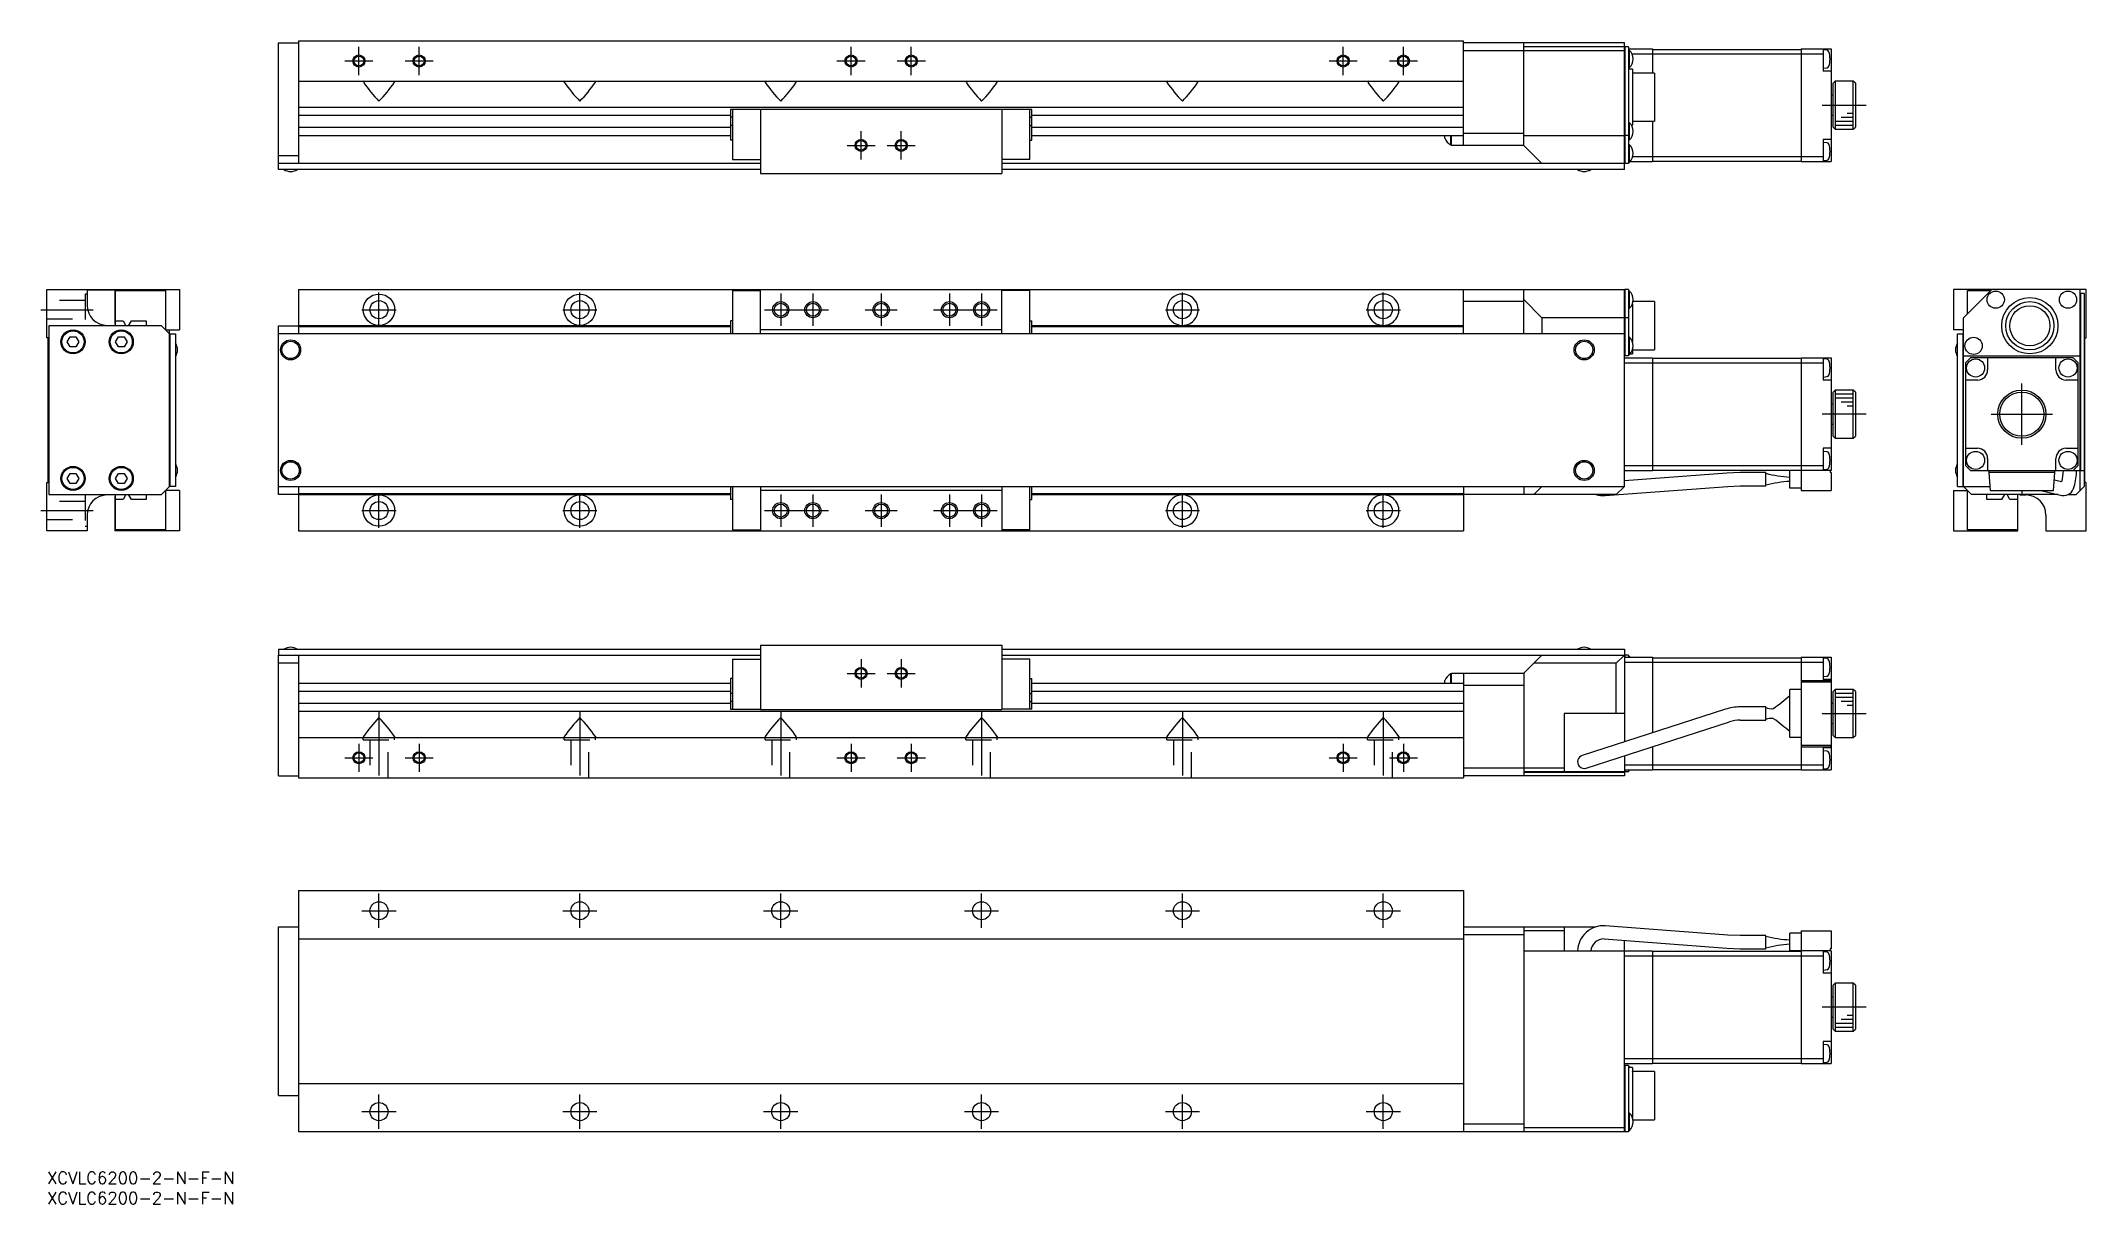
# Model space of a CAD drawing. Extents: x -2 to 508, y -8 to 281.
import ezdxf

# ---------------------------------------------------------------- set-up
doc = ezdxf.new("R2010")
doc.units = 0
doc.header["$LTSCALE"] = 0.5
doc.linetypes.add('CENTER', pattern=[50.8, 31.75, -6.35, 6.35, -6.35])
doc.linetypes.add('DASHED', pattern=[19.05, 12.7, -6.35])
for name, color, linetype in [('MSM_CENTER', 1, 'CENTER'), ('MSM_CONTINUOUS', 7, 'CONTINUOUS'), ('MSM_DASHED', 4, 'DASHED'), ('MSM_NARROW', 5, 'CONTINUOUS'), ('MSM_PART_NUMBER', 7, 'CONTINUOUS')]:
    doc.layers.add(name, color=color, linetype=linetype)
doc.styles.get("Standard").update_dxf_attribs({"font": 'txt.shx', "height": 3, "bigfont": 'bigfont.shx'})

# ---------------------------------------------------------------- blocks, each defined once
blk = doc.blocks.new('*U2')
at = {"layer": 'MSM_PART_NUMBER'}
blk.add_text('XCVLC6200-2-N-F-N', height=3, dxfattribs=at).set_placement((0, -3))
blk = doc.blocks.new('*U3')
at = {"layer": 'MSM_PART_NUMBER'}
blk.add_text('XCVLC6200-2-N-F-N', height=3, dxfattribs=at).set_placement((0, -8))

msp = doc.modelspace()

# ---------------------------------------------------------------- linework, layer by layer
at = {"layer": 'MSM_CENTER'}
for p, q in [((74.16, 276.46), (81.16, 276.46)), ((77.66, 272.96), (77.66, 279.96)), ((89.16, 276.46), (96.16, 276.46)), ((92.66, 272.96), (92.66, 279.96)), ((196.66, 276.46), (203.66, 276.46)), ((200.16, 272.96), (200.16, 279.96)), ((211.66, 276.46), (218.66, 276.46)), ((215.16, 272.96), (215.16, 279.96)), ((319.16, 276.46), (326.16, 276.46)), ((322.66, 272.96), (322.66, 279.96)), ((334.16, 276.46), (341.16, 276.46)), ((337.66, 272.96), (337.66, 279.96)), ((441.94, 265.46), (452.89, 265.46)), ((199.16, 255.46), (206.16, 255.46)), ((202.66, 251.96), (202.66, 258.96)), ((209.16, 255.46), (216.16, 255.46)), ((212.66, 251.96), (212.66, 258.96)), ((-1.5, 214.57), (11.5, 214.57)), ((78.41, 214.57), (86.91, 214.57)), ((82.66, 210.32), (82.66, 218.82)), ((128.41, 214.57), (136.91, 214.57)), ((132.66, 210.32), (132.66, 218.82)), ((178.66, 214.57), (194.66, 214.57)), ((182.66, 218.57), (182.66, 210.57)), ((190.66, 218.57), (190.66, 210.57)), ((203.66, 214.57), (211.66, 214.57)), ((207.66, 218.57), (207.66, 210.57)), ((220.66, 214.57), (236.66, 214.57)), ((224.66, 218.57), (224.66, 210.57)), ((232.66, 218.57), (232.66, 210.57)), ((278.41, 214.57), (286.91, 214.57)), ((282.66, 210.32), (282.66, 218.82)), ((328.41, 214.57), (336.91, 214.57)), ((332.66, 210.32), (332.66, 218.82)), ((491.6, 180.97), (491.6, 196.17)), ((452.89, 188.57), (441.94, 188.57)), ((484, 188.57), (499.2, 188.57)), ((82.66, 160.32), (82.66, 168.82)), ((132.66, 160.32), (132.66, 168.82)), ((182.66, 168.57), (182.66, 160.57)), ((190.66, 168.57), (190.66, 160.57)), ((207.66, 168.57), (207.66, 160.57)), ((224.66, 168.57), (224.66, 160.57)), ((232.66, 168.57), (232.66, 160.57)), ((282.66, 160.32), (282.66, 168.82)), ((332.66, 160.32), (332.66, 168.82)), ((-1.5, 164.57), (11.5, 164.57)), ((78.41, 164.57), (86.91, 164.57)), ((128.41, 164.57), (136.91, 164.57)), ((178.66, 164.57), (194.66, 164.57)), ((203.66, 164.57), (211.66, 164.57)), ((220.66, 164.57), (236.66, 164.57)), ((278.41, 164.57), (286.91, 164.57)), ((328.41, 164.57), (336.91, 164.57)), ((202.66, 127.57), (202.66, 120.57)), ((212.66, 127.57), (212.66, 120.57)), ((199.16, 124.07), (206.16, 124.07)), ((209.16, 124.07), (216.16, 124.07)), ((82.66, 114.57), (82.66, 96.07)), ((132.66, 114.57), (132.66, 96.07)), ((182.66, 114.57), (182.66, 96.07)), ((232.66, 114.57), (232.66, 96.07)), ((282.66, 114.57), (282.66, 96.07)), ((332.66, 114.57), (332.66, 96.07)), ((441.94, 114.07), (452.89, 114.07)), ((74.16, 103.07), (81.16, 103.07)), ((77.66, 106.57), (77.66, 99.57)), ((89.16, 103.07), (96.16, 103.07)), ((92.66, 106.57), (92.66, 99.57)), ((196.66, 103.07), (203.66, 103.07)), ((200.16, 106.57), (200.16, 99.57)), ((211.66, 103.07), (218.66, 103.07)), ((215.16, 106.57), (215.16, 99.57)), ((319.16, 103.07), (326.16, 103.07)), ((322.66, 106.57), (322.66, 99.57)), ((334.16, 103.07), (341.16, 103.07)), ((337.66, 106.57), (337.66, 99.57)), ((82.66, 60.75), (82.66, 69.25)), ((132.66, 60.75), (132.66, 69.25)), ((182.66, 60.75), (182.66, 69.25)), ((232.66, 60.75), (232.66, 69.25)), ((282.66, 60.75), (282.66, 69.25)), ((332.66, 60.75), (332.66, 69.25)), ((78.41, 65), (86.91, 65)), ((128.41, 65), (136.91, 65)), ((178.41, 65), (186.91, 65)), ((228.41, 65), (236.91, 65)), ((278.41, 65), (286.91, 65)), ((328.41, 65), (336.91, 65)), ((452.89, 41), (441.94, 41)), ((82.66, 10.75), (82.66, 19.25)), ((132.66, 10.75), (132.66, 19.25)), ((182.66, 10.75), (182.66, 19.25)), ((232.66, 10.75), (232.66, 19.25)), ((282.66, 10.75), (282.66, 19.25)), ((332.66, 10.75), (332.66, 19.25)), ((78.41, 15), (86.91, 15)), ((128.41, 15), (136.91, 15)), ((178.41, 15), (186.91, 15)), ((228.41, 15), (236.91, 15)), ((278.41, 15), (286.91, 15)), ((328.41, 15), (336.91, 15))]:
    msp.add_line(p, q, dxfattribs=at)
at = {"layer": 'MSM_CONTINUOUS'}
for p, q in [((57.66, 250.96), (57.66, 280.96)), ((57.66, 280.96), (62.66, 280.96)), ((62.66, 281.46), (62.66, 250.96)), ((62.66, 281.46), (352.66, 281.46)), ((352.66, 255.46), (352.66, 281.46)), ((392.66, 280.96), (352.66, 280.96)), ((367.66, 255.46), (367.66, 280.96)), ((392.66, 280.06), (392.56, 279.96)), ((392.66, 280.06), (392.66, 280.96)), ((392.66, 278.96), (352.66, 278.96)), ((392.66, 279.96), (367.66, 279.96)), ((392.66, 250.96), (392.66, 279.96)), ((392.76, 279.96), (392.66, 279.86)), ((392.76, 279.96), (392.76, 250.96)), ((393.66, 279.96), (392.76, 279.96)), ((393.66, 279.96), (393.66, 250.96)), ((393.66, 279.46), (399.66, 279.46)), ((393.95, 279.11), (393.66, 279.11)), ((393.95, 274.81), (393.95, 279.11)), ((394.57, 278.26), (399.66, 278.26)), ((399.66, 279.46), (399.66, 273.46)), ((399.66, 279.36), (436.66, 279.36)), ((399.66, 278.21), (436.66, 278.21)), ((436.66, 279.46), (436.66, 251.46)), ((436.66, 279.46), (444.16, 279.46)), ((436.66, 278.26), (442.16, 278.26)), ((442.16, 279.46), (442.16, 273.96)), ((443.15, 279.12), (442.16, 279.21)), ((444.16, 279.46), (444.16, 251.46)), ((62.66, 271.46), (352.66, 271.46)), ((78.92, 271.46), (78.76, 271.33)), ((78.79, 271.2), (78.76, 271.33)), ((86.4, 271.46), (86.56, 271.33)), ((86.53, 271.2), (86.56, 271.33)), ((128.92, 271.46), (128.76, 271.33)), ((128.79, 271.2), (128.76, 271.33)), ((136.4, 271.46), (136.56, 271.33)), ((136.53, 271.2), (136.56, 271.33)), ((178.92, 271.46), (178.76, 271.33)), ((178.79, 271.2), (178.76, 271.33)), ((186.4, 271.46), (186.56, 271.33)), ((186.53, 271.2), (186.56, 271.33)), ((228.92, 271.46), (228.76, 271.33)), ((228.79, 271.2), (228.76, 271.33)), ((236.4, 271.46), (236.56, 271.33)), ((236.53, 271.2), (236.56, 271.33)), ((278.92, 271.46), (278.76, 271.33)), ((278.79, 271.2), (278.76, 271.33)), ((286.4, 271.46), (286.56, 271.33)), ((286.53, 271.2), (286.56, 271.33)), ((328.92, 271.46), (328.76, 271.33)), ((328.79, 271.2), (328.76, 271.33)), ((336.4, 271.46), (336.56, 271.33)), ((336.53, 271.2), (336.56, 271.33)), ((393.66, 274.81), (393.95, 274.81)), ((394.66, 274.46), (393.66, 274.46)), ((394.66, 274.46), (394.66, 260.46)), ((400.16, 273.46), (394.66, 273.46)), ((400.16, 273.46), (400.16, 261.46)), ((442.16, 274.71), (443.15, 274.79)), ((444.16, 273.96), (442.16, 273.96)), ((445.16, 271.46), (444.66, 270.96)), ((444.66, 259.96), (444.66, 270.96)), ((449.66, 271.46), (445.16, 271.46)), ((445.16, 271.46), (445.16, 259.46)), ((450.16, 270.96), (449.66, 271.46)), ((449.66, 259.46), (449.66, 271.46)), ((450.16, 270.96), (450.16, 259.96)), ((62.66, 264.96), (352.66, 264.96)), ((444.66, 267.96), (444.16, 267.96)), ((62.66, 262.99), (170.16, 262.99)), ((170.16, 259.92), (62.66, 259.92)), ((170.16, 264.36), (170.16, 256.76)), ((177.66, 264.36), (170.16, 264.36)), ((170.66, 262.48), (170.16, 262.48)), ((170.66, 260.43), (170.16, 260.43)), ((170.66, 264.36), (170.66, 251.96)), ((177.66, 264.46), (177.66, 248.46)), ((177.66, 264.46), (237.66, 264.46)), ((237.66, 264.46), (237.66, 248.46)), ((245.16, 264.36), (237.66, 264.36)), ((244.66, 251.96), (244.66, 264.36)), ((244.66, 262.48), (245.16, 262.48)), ((244.66, 260.43), (245.16, 260.43)), ((245.16, 256.76), (245.16, 264.36)), ((245.16, 262.99), (352.66, 262.99)), ((352.66, 259.92), (245.16, 259.92)), ((393.95, 261.11), (393.66, 261.11)), ((393.95, 256.81), (393.95, 261.11)), ((394.46, 260.46), (394.66, 260.46)), ((394.66, 261.46), (400.16, 261.46)), ((399.66, 261.46), (399.66, 251.46)), ((444.16, 262.96), (444.66, 262.96)), ((444.66, 259.96), (445.16, 259.46)), ((449.66, 259.46), (450.16, 259.96)), ((62.66, 257.96), (170.16, 257.96)), ((170.66, 256.76), (170.16, 256.76)), ((170.66, 256.76), (170.16, 256.76)), ((244.66, 256.76), (245.16, 256.76)), ((244.66, 256.76), (245.16, 256.76)), ((245.16, 257.96), (352.66, 257.96)), ((348.01, 257.24), (348.01, 257.96)), ((349.46, 255.61), (349.46, 257.96)), ((349.46, 255.61), (349.66, 255.61)), ((349.66, 255.46), (349.66, 257.96)), ((367.66, 255.46), (349.66, 255.46)), ((352.66, 258.46), (367.66, 258.46)), ((367.66, 257.96), (392.66, 257.96)), ((367.66, 255.46), (372.16, 250.96)), ((392.66, 258), (392.76, 257.96)), ((393.66, 257.96), (392.76, 257.96)), ((393.66, 256.81), (393.95, 256.81)), ((393.95, 255.61), (393.66, 255.61)), ((393.95, 251.31), (393.95, 255.61)), ((442.16, 256.96), (442.16, 251.46)), ((444.16, 256.96), (442.16, 256.96)), ((443.15, 256.12), (442.16, 256.21)), ((445.16, 259.46), (449.66, 259.46)), ((57.66, 252.96), (62.66, 252.96)), ((177.66, 250.96), (57.66, 250.96)), ((57.76, 250.96), (57.66, 250.86)), ((57.66, 249.46), (57.66, 250.86)), ((170.66, 251.96), (177.66, 251.96)), ((170.66, 251.96), (177.66, 251.96)), ((244.66, 251.96), (237.66, 251.96)), ((244.66, 251.96), (237.66, 251.96)), ((392.66, 250.96), (237.66, 250.96)), ((392.66, 250.86), (392.56, 250.96)), ((392.66, 251.06), (392.76, 250.96)), ((392.66, 249.46), (392.66, 250.86)), ((393.66, 250.96), (392.76, 250.96)), ((393.66, 251.31), (393.95, 251.31)), ((394.1, 251.46), (399.66, 251.46)), ((394.75, 252.66), (399.66, 252.66)), ((399.66, 252.7), (436.66, 252.7)), ((399.66, 251.56), (436.66, 251.56)), ((436.66, 252.66), (442.16, 252.66)), ((436.66, 251.46), (444.16, 251.46)), ((442.16, 251.71), (443.15, 251.79)), ((177.66, 249.46), (57.66, 249.46)), ((177.66, 248.46), (237.66, 248.46)), ((392.66, 249.46), (237.66, 249.46)), ((0, 207.57), (0, 219.57)), ((0, 219.57), (33, 219.57)), ((10, 219.57), (10, 215.67)), ((17, 219.47), (10, 219.47)), ((17, 210.97), (17, 219.57)), ((17.1, 210.57), (17.1, 219.37)), ((17.1, 219.37), (29.5, 219.37)), ((29.5, 219.37), (29.5, 209.57)), ((33, 219.57), (33, 209.57)), ((62.66, 219.57), (62.66, 208.57)), ((62.66, 219.57), (392.66, 219.57)), ((170.66, 219.37), (170.66, 208.57)), ((170.66, 219.37), (177.66, 219.37)), ((177.66, 208.57), (177.66, 219.57)), ((237.66, 208.57), (237.66, 219.57)), ((244.66, 219.37), (237.66, 219.37)), ((244.66, 208.57), (244.66, 219.37)), ((352.66, 208.57), (352.66, 219.57)), ((367.66, 208.57), (367.66, 219.57)), ((392.66, 170.57), (392.66, 219.57)), ((392.66, 219.47), (392.76, 219.57)), ((392.76, 219.57), (392.76, 203.07)), ((393.66, 219.57), (392.76, 219.57)), ((393.66, 219.57), (393.66, 203.07)), ((393.95, 219.22), (393.66, 219.22)), ((393.95, 214.92), (393.95, 219.22)), ((507.6, 219.57), (474.6, 219.57)), ((474.6, 219.57), (474.6, 209.57)), ((484.1, 219.57), (477.1, 212.57)), ((478.1, 219.37), (483.9, 219.37)), ((478.1, 213.57), (478.1, 219.37)), ((506.1, 169.57), (506.1, 219.57)), ((507.6, 207.57), (507.6, 219.57)), ((367.66, 216.57), (352.66, 216.57)), ((367.66, 217.07), (372.16, 212.57)), ((393.66, 214.92), (393.95, 214.92)), ((394.66, 216), (394.66, 206.65)), ((400.16, 216.57), (394.82, 216.57)), ((400.16, 216.57), (400.16, 204.57)), ((507.1, 218.57), (506.1, 218.57)), ((506.2, 218.57), (506.2, 174.57)), ((507.1, 218.57), (507.1, 170.57)), ((28.5, 210.57), (0.5, 210.57)), ((0.5, 210.57), (0.5, 168.57)), ((15, 210.67), (16.5, 210.67)), ((16.5, 210.57), (16.5, 210.67)), ((17.1, 210.97), (17, 210.97)), ((17.1, 211.77), (18.98, 211.77)), ((18.98, 211.77), (19.66, 210.58)), ((20.34, 210.58), (21.02, 211.77)), ((21.02, 211.77), (24.7, 211.77)), ((24.7, 211.77), (24.7, 210.57)), ((30.5, 208.57), (28.5, 210.57)), ((29.7, 209.57), (33, 209.57)), ((29.7, 209.37), (29.7, 209.57)), ((30.5, 170.57), (30.5, 209.57)), ((57.66, 168.57), (57.66, 210.57)), ((57.66, 210.57), (62.66, 210.57)), ((62.66, 210.67), (170.16, 210.67)), ((62.66, 210.37), (170.16, 210.37)), ((170.66, 211.77), (170.16, 211.77)), ((170.16, 211.77), (170.16, 208.57)), ((237.66, 209.57), (177.66, 209.57)), ((244.66, 211.77), (245.16, 211.77)), ((245.16, 208.57), (245.16, 211.77)), ((245.16, 210.67), (352.66, 210.67)), ((245.16, 210.37), (352.66, 210.37)), ((372.16, 212.57), (372.16, 208.57)), ((392.66, 212.57), (372.16, 212.57)), ((392.66, 212.53), (392.76, 212.57)), ((393.66, 212.57), (392.76, 212.57)), ((477.1, 209.57), (474.6, 209.57)), ((477.1, 170.57), (477.1, 212.57)), ((0.3, 207.57), (0, 207.57)), ((0.3, 171.57), (0.3, 207.57)), ((5.06, 206.57), (5.78, 207.82)), ((5.78, 205.32), (5.06, 206.57)), ((5.78, 207.82), (7.22, 207.82)), ((7.22, 205.32), (5.78, 205.32)), ((7.22, 207.82), (7.94, 206.57)), ((7.94, 206.57), (7.22, 205.32)), ((17.06, 206.57), (17.78, 207.82)), ((17.78, 205.32), (17.06, 206.57)), ((17.78, 207.82), (19.22, 207.82)), ((19.22, 205.32), (17.78, 205.32)), ((19.22, 207.82), (19.94, 206.57)), ((19.94, 206.57), (19.22, 205.32)), ((30.5, 208.57), (32, 208.57)), ((30.6, 208.57), (30.6, 170.57)), ((32, 208.57), (32, 170.57)), ((392.66, 208.57), (57.66, 208.57)), ((393.95, 207.72), (393.66, 207.72)), ((393.95, 203.42), (393.95, 207.72)), ((394.66, 204.5), (394.66, 203.57)), ((394.69, 204.57), (400.16, 204.57)), ((475.6, 208.57), (477.1, 208.57)), ((475.6, 170.57), (475.6, 208.57)), ((477, 170.57), (477, 208.57)), ((507.3, 207.57), (507.6, 207.57)), ((507.3, 171.57), (507.3, 207.57)), ((392.66, 203.17), (392.76, 203.07)), ((392.66, 202.57), (399.66, 202.57)), ((392.66, 201.37), (399.66, 201.37)), ((393.66, 203.07), (392.76, 203.07)), ((393.66, 203.42), (393.95, 203.42)), ((394.1, 203.57), (394.66, 203.57)), ((399.66, 202.57), (399.66, 174.57)), ((399.66, 202.47), (436.66, 202.47)), ((399.66, 201.33), (436.66, 201.33)), ((436.66, 202.57), (444.16, 202.57)), ((436.66, 202.57), (436.66, 169.57)), ((436.66, 201.37), (442.16, 201.37)), ((442.16, 202.57), (442.16, 197.07)), ((443.15, 202.24), (442.16, 202.32)), ((444.16, 202.57), (444.16, 174.57)), ((477.1, 203.07), (506.1, 203.07)), ((478.8, 202.57), (477.6, 201.37)), ((477.6, 201.37), (477.6, 175.77)), ((504.4, 202.57), (478.8, 202.57)), ((483.1, 202.57), (483.1, 199.57)), ((500.1, 199.57), (500.1, 202.57)), ((505.6, 201.37), (504.4, 202.57)), ((505.6, 175.77), (505.6, 201.37)), ((442.16, 197.82), (443.15, 197.91)), ((444.16, 197.07), (442.16, 197.07)), ((445.16, 194.57), (444.66, 194.07)), ((444.66, 183.07), (444.66, 194.07)), ((445.16, 194.57), (445.16, 182.57)), ((449.66, 194.57), (445.16, 194.57)), ((449.66, 182.57), (449.66, 194.57)), ((450.16, 194.07), (449.66, 194.57)), ((450.16, 194.07), (450.16, 183.07)), ((480.6, 197.07), (477.6, 197.07)), ((505.6, 197.07), (502.6, 197.07)), ((444.66, 191.07), (444.16, 191.07)), ((444.16, 186.07), (444.66, 186.07)), ((442.16, 180.07), (442.16, 174.57)), ((444.16, 180.07), (442.16, 180.07)), ((443.15, 179.24), (442.16, 179.32)), ((444.66, 183.07), (445.16, 182.57)), ((445.16, 182.57), (449.66, 182.57)), ((449.66, 182.57), (450.16, 183.07)), ((477.6, 180.07), (480.6, 180.07)), ((502.6, 180.07), (505.6, 180.07)), ((5.06, 172.57), (5.78, 173.82)), ((5.78, 173.82), (7.22, 173.82)), ((7.22, 173.82), (7.94, 172.57)), ((17.06, 172.57), (17.78, 173.82)), ((17.78, 173.82), (19.22, 173.82)), ((19.22, 173.82), (19.94, 172.57)), ((392.66, 175.77), (399.66, 175.77)), ((392.66, 174.67), (392.76, 174.57)), ((418.21, 173.9), (392.66, 171.98)), ((392.76, 174.57), (399.66, 174.57)), ((399.66, 175.82), (436.66, 175.82)), ((399.66, 174.67), (436.66, 174.67)), ((421.48, 174.02), (418.21, 173.9)), ((427.86, 174.02), (421.48, 174.02)), ((427.86, 170.72), (427.86, 174.02)), ((433.86, 170.17), (433.86, 174.57)), ((444.16, 174.57), (433.86, 174.57)), ((436.66, 175.77), (442.16, 175.77)), ((442.16, 174.82), (443.15, 174.91)), ((443.86, 174.57), (443.86, 174.07)), ((444.16, 174.07), (443.86, 174.07)), ((444.16, 174.07), (444.16, 169.57)), ((477.6, 175.77), (478.8, 174.57)), ((478.8, 174.57), (506.1, 174.57)), ((483.1, 177.57), (483.1, 174.57)), ((483.35, 174.57), (483.39, 174.07)), ((499.82, 174.07), (483.39, 174.07)), ((483.39, 174.07), (483.7, 169.57)), ((499.5, 169.57), (499.82, 174.07)), ((499.82, 174.07), (499.85, 174.57)), ((500.1, 174.57), (500.1, 177.57)), ((504.4, 174.57), (505.6, 175.77)), ((506.2, 174.57), (506.1, 174.67)), ((506.2, 174.57), (507.1, 174.57)), ((0, 159.57), (0, 171.57)), ((0, 171.57), (0.3, 171.57)), ((0.5, 168.57), (28.5, 168.57)), ((5.78, 171.32), (5.06, 172.57)), ((7.22, 171.32), (5.78, 171.32)), ((7.94, 172.57), (7.22, 171.32)), ((16.5, 168.47), (15, 168.47)), ((16.5, 168.47), (16.5, 168.57)), ((17, 159.57), (17, 168.17)), ((17, 168.17), (17.1, 168.17)), ((17.78, 171.32), (17.06, 172.57)), ((17.1, 159.77), (17.1, 168.57)), ((19.22, 171.32), (17.78, 171.32)), ((19.66, 168.57), (18.98, 167.37)), ((19.94, 172.57), (19.22, 171.32)), ((21.02, 167.37), (20.34, 168.57)), ((24.7, 168.57), (24.7, 167.37)), ((28.5, 168.57), (30.5, 170.57)), ((29.5, 169.57), (29.5, 159.77)), ((29.7, 169.57), (29.7, 169.77)), ((33, 169.57), (29.7, 169.57)), ((32, 170.57), (30.5, 170.57)), ((33, 169.57), (33, 159.57)), ((57.66, 170.57), (392.66, 170.57)), ((62.66, 168.57), (57.66, 168.57)), ((62.66, 170.57), (62.66, 159.57)), ((170.16, 168.77), (62.66, 168.77)), ((170.16, 168.47), (62.66, 168.47)), ((170.16, 170.57), (170.16, 167.37)), ((170.66, 170.57), (170.66, 159.77)), ((177.66, 170.57), (177.66, 159.57)), ((237.66, 169.57), (177.66, 169.57)), ((237.66, 170.57), (237.66, 159.57)), ((244.66, 159.77), (244.66, 170.57)), ((245.16, 167.37), (245.16, 170.57)), ((352.66, 168.77), (245.16, 168.77)), ((352.66, 168.47), (245.16, 168.47)), ((352.66, 170.57), (352.66, 159.57)), ((390.66, 168.57), (352.66, 168.57)), ((367.66, 170.57), (367.66, 168.57)), ((372.16, 170.57), (370.16, 168.57)), ((387.89, 168.31), (418.46, 170.61)), ((390.66, 168.57), (392.66, 170.57)), ((418.46, 170.61), (421.48, 170.72)), ((421.48, 170.72), (427.86, 170.72)), ((436.66, 170.17), (433.86, 170.17)), ((436.66, 169.57), (444.16, 169.57)), ((474.6, 169.57), (474.6, 159.57)), ((474.6, 169.57), (477.9, 169.57)), ((475.6, 170.57), (483.63, 170.57)), ((479.1, 168.57), (477.1, 170.57)), ((477.9, 169.57), (477.9, 169.77)), ((478.1, 159.77), (478.1, 169.57)), ((500.63, 168.57), (479.1, 168.57)), ((482.9, 167.37), (482.9, 168.57)), ((483.7, 169.57), (499.5, 169.57)), ((487.27, 168.57), (486.58, 167.37)), ((488.63, 167.37), (487.94, 168.57)), ((490.5, 168.57), (490.5, 159.77)), ((490.6, 168.17), (490.5, 168.17)), ((490.6, 159.57), (490.6, 168.17)), ((491.1, 168.47), (491.1, 168.57)), ((491.1, 168.47), (492.6, 168.47)), ((491.6, 169.57), (491.6, 168.57)), ((496.34, 169.57), (501.58, 168.35)), ((501.53, 171.75), (499.69, 172.18)), ((501.58, 168.35), (501.6, 168.35)), ((503.13, 168.57), (505.1, 168.57)), ((505.1, 168.57), (507.1, 170.57)), ((507.6, 171.57), (507.3, 171.57)), ((507.6, 159.57), (507.6, 171.57)), ((10, 163.47), (10, 159.57)), ((18.98, 167.37), (17.1, 167.37)), ((24.7, 167.37), (21.02, 167.37)), ((170.66, 167.37), (170.16, 167.37)), ((244.66, 167.37), (245.16, 167.37)), ((486.58, 167.37), (482.9, 167.37)), ((490.5, 167.37), (488.63, 167.37)), ((497.6, 163.47), (497.6, 159.57)), ((10, 159.57), (0, 159.57)), ((33, 159.57), (17, 159.57)), ((29.5, 159.77), (17.1, 159.77)), ((62.66, 159.57), (352.66, 159.57)), ((170.66, 159.77), (177.66, 159.77)), ((244.66, 159.77), (237.66, 159.77)), ((474.6, 159.57), (490.6, 159.57)), ((490.5, 159.77), (478.1, 159.77)), ((497.6, 159.57), (507.6, 159.57)), ((57.66, 130.07), (57.66, 128.67)), ((57.66, 130.07), (177.66, 130.07)), ((57.66, 128.67), (57.76, 128.57)), ((57.66, 128.57), (177.66, 128.57)), ((57.66, 98.57), (57.66, 128.57)), ((62.66, 128.57), (62.66, 98.07)), ((170.66, 127.57), (170.66, 115.17)), ((170.66, 127.57), (177.66, 127.57)), ((177.66, 131.07), (177.66, 115.07)), ((177.66, 131.07), (237.66, 131.07)), ((237.66, 131.07), (237.66, 115.07)), ((237.66, 130.07), (392.66, 130.07)), ((237.66, 128.57), (392.66, 128.57)), ((244.66, 127.57), (237.66, 127.57)), ((244.66, 115.17), (244.66, 127.57)), ((372.16, 128.57), (367.76, 124.17)), ((390.66, 126.57), (392.66, 128.57)), ((392.56, 128.57), (392.66, 128.67)), ((392.66, 130.07), (392.66, 128.67)), ((392.66, 128.57), (392.66, 107.02)), ((392.66, 128.47), (392.76, 128.57)), ((392.66, 128.07), (399.66, 128.07)), ((392.76, 128.57), (392.76, 128.07)), ((393.66, 128.57), (392.76, 128.57)), ((393.66, 128.57), (393.66, 128.07)), ((393.95, 128.22), (393.66, 128.22)), ((393.95, 128.07), (393.95, 128.22)), ((399.66, 128.07), (399.66, 109.28)), ((399.66, 127.97), (436.66, 127.97)), ((436.66, 128.07), (436.66, 100.07)), ((436.66, 128.07), (444.16, 128.07)), ((442.16, 128.07), (442.16, 122.57)), ((443.15, 127.73), (442.16, 127.82)), ((444.16, 128.07), (444.16, 100.07)), ((62.66, 126.57), (57.66, 126.57)), ((170.16, 122.77), (170.16, 115.17)), ((170.66, 122.77), (170.16, 122.77)), ((244.66, 122.77), (245.16, 122.77)), ((245.16, 115.17), (245.16, 122.77)), ((348.01, 121.57), (348.01, 122.29)), ((349.46, 121.57), (349.46, 123.92)), ((349.66, 123.92), (349.46, 123.92)), ((367.66, 124.07), (349.66, 124.07)), ((349.66, 121.57), (349.66, 124.07)), ((352.66, 124.07), (352.66, 98.07)), ((367.66, 124.07), (367.76, 124.17)), ((367.66, 124.07), (367.66, 98.57)), ((390.66, 126.57), (370.16, 126.57)), ((390.66, 114.07), (390.66, 126.57)), ((392.66, 126.97), (392.76, 126.87)), ((392.76, 126.87), (399.66, 126.87)), ((392.76, 107.06), (392.76, 126.87)), ((399.66, 126.82), (436.66, 126.82)), ((436.66, 126.87), (442.16, 126.87)), ((436.66, 122.32), (443.86, 122.32)), ((442.16, 123.32), (443.15, 123.4)), ((444.16, 122.57), (442.16, 122.57)), ((443.86, 122.32), (443.86, 122.28)), ((444.16, 122.28), (443.86, 122.28)), ((170.16, 121.57), (62.66, 121.57)), ((62.66, 119.6), (170.16, 119.6)), ((170.66, 119.09), (170.16, 119.09)), ((244.66, 119.09), (245.16, 119.09)), ((352.66, 121.57), (245.16, 121.57)), ((245.16, 119.6), (352.66, 119.6)), ((367.66, 121.07), (352.66, 121.07)), ((433.86, 108.07), (433.86, 120.07)), ((436.66, 120.07), (433.86, 120.07)), ((436.66, 121.97), (444.16, 121.97)), ((445.16, 120.07), (444.66, 119.57)), ((444.66, 108.57), (444.66, 119.57)), ((445.16, 120.07), (445.16, 108.07)), ((449.66, 120.07), (445.16, 120.07)), ((449.66, 108.07), (449.66, 120.07)), ((450.16, 119.57), (449.66, 120.07)), ((450.16, 119.57), (450.16, 108.57)), ((170.16, 116.53), (62.66, 116.53)), ((352.66, 114.57), (62.66, 114.57)), ((170.66, 117.04), (170.16, 117.04)), ((170.16, 115.17), (177.66, 115.17)), ((177.66, 115.07), (237.66, 115.07)), ((245.16, 115.17), (237.66, 115.17)), ((244.66, 117.04), (245.16, 117.04)), ((352.66, 116.53), (245.16, 116.53)), ((377.66, 114.07), (377.66, 99.57)), ((392.66, 114.07), (377.66, 114.07)), ((417.82, 115.14), (382.17, 103.64)), ((427.86, 115.72), (421.48, 115.72)), ((421.48, 112.42), (427.86, 112.42)), ((427.86, 112.42), (427.86, 115.72)), ((429.72, 112.81), (429.81, 112.77)), ((444.66, 116.57), (444.16, 116.57)), ((62.66, 108.07), (352.66, 108.07)), ((78.79, 108.32), (78.76, 108.19)), ((78.92, 108.07), (78.76, 108.19)), ((86.4, 108.07), (86.56, 108.19)), ((86.53, 108.32), (86.56, 108.19)), ((128.79, 108.32), (128.76, 108.19)), ((128.92, 108.07), (128.76, 108.19)), ((136.4, 108.07), (136.56, 108.19)), ((136.53, 108.32), (136.56, 108.19)), ((178.79, 108.32), (178.76, 108.19)), ((178.92, 108.07), (178.76, 108.19)), ((186.4, 108.07), (186.56, 108.19)), ((186.53, 108.32), (186.56, 108.19)), ((228.79, 108.32), (228.76, 108.19)), ((228.92, 108.07), (228.76, 108.19)), ((236.4, 108.07), (236.56, 108.19)), ((236.53, 108.32), (236.56, 108.19)), ((278.79, 108.32), (278.76, 108.19)), ((278.92, 108.07), (278.76, 108.19)), ((286.4, 108.07), (286.56, 108.19)), ((286.53, 108.32), (286.56, 108.19)), ((328.79, 108.32), (328.76, 108.19)), ((328.92, 108.07), (328.76, 108.19)), ((336.4, 108.07), (336.56, 108.19)), ((336.53, 108.32), (336.56, 108.19)), ((388.27, 102.14), (418.84, 112)), ((436.66, 108.07), (433.86, 108.07)), ((444.16, 111.57), (444.66, 111.57)), ((444.66, 108.57), (445.16, 108.07)), ((445.16, 108.07), (449.66, 108.07)), ((449.66, 108.07), (450.16, 108.57)), ((383.18, 100.5), (388.27, 102.14)), ((392.66, 103.56), (392.66, 99.57)), ((392.76, 101.27), (392.76, 103.59)), ((399.66, 105.82), (399.66, 100.07)), ((436.66, 106.17), (444.16, 106.17)), ((436.66, 105.82), (443.86, 105.82)), ((442.16, 105.57), (442.16, 100.07)), ((444.16, 105.57), (442.16, 105.57)), ((443.15, 104.73), (442.16, 104.82)), ((444.16, 105.85), (443.86, 105.85)), ((443.86, 105.85), (443.86, 105.82)), ((57.66, 98.57), (62.66, 98.57)), ((62.66, 98.07), (352.66, 98.07)), ((352.66, 100.57), (377.66, 100.57)), ((392.66, 98.57), (352.66, 98.57)), ((392.66, 99.57), (367.66, 99.57)), ((367.66, 99.47), (392.66, 99.47)), ((392.66, 99.47), (392.56, 99.57)), ((392.76, 101.27), (392.66, 101.17)), ((392.66, 100.07), (399.66, 100.07)), ((392.76, 99.57), (392.66, 99.67)), ((392.66, 99.47), (392.66, 98.57)), ((392.76, 101.27), (399.66, 101.27)), ((392.76, 100.07), (392.76, 99.57)), ((393.66, 99.57), (392.76, 99.57)), ((393.66, 100.07), (393.66, 99.57)), ((399.66, 101.31), (436.66, 101.31)), ((399.66, 100.17), (436.66, 100.17)), ((436.66, 101.27), (442.16, 101.27)), ((436.66, 100.07), (444.16, 100.07)), ((442.16, 100.32), (443.15, 100.4)), ((62.66, 70), (352.66, 70)), ((62.66, 70), (62.66, 10)), ((352.66, 70), (352.66, 10)), ((418.46, 58.96), (387.89, 61.26)), ((57.66, 61), (62.66, 61)), ((57.66, 19), (57.66, 61)), ((62.66, 58), (352.66, 58)), ((352.66, 61), (385.59, 61)), ((367.66, 59), (352.66, 59)), ((367.66, 61), (367.66, 10)), ((377.66, 60), (367.66, 60)), ((377.66, 61), (377.66, 55)), ((387.64, 57.97), (418.21, 55.67)), ((392.66, 10), (392.66, 57.59)), ((421.48, 58.85), (418.46, 58.96)), ((427.86, 58.85), (421.48, 58.85)), ((427.86, 55.55), (427.86, 58.85)), ((433.86, 55), (433.86, 59.4)), ((436.66, 59.4), (433.86, 59.4)), ((436.66, 60), (436.66, 27)), ((436.66, 60), (444.16, 60)), ((444.16, 60), (444.16, 55.5)), ((367.66, 55), (392.66, 55)), ((392.76, 55), (392.66, 54.9)), ((392.66, 53.8), (399.66, 53.8)), ((392.76, 55), (399.66, 55)), ((399.66, 55), (399.66, 27)), ((399.66, 54.9), (436.66, 54.9)), ((399.66, 53.76), (436.66, 53.76)), ((418.21, 55.67), (421.48, 55.55)), ((421.48, 55.55), (427.86, 55.55)), ((444.16, 55), (433.86, 55)), ((436.66, 53.8), (442.16, 53.8)), ((442.16, 55), (442.16, 49.5)), ((443.15, 54.66), (442.16, 54.75)), ((444.16, 55.5), (443.86, 55.5)), ((443.86, 55.5), (443.86, 55)), ((444.16, 55), (444.16, 27)), ((442.16, 50.25), (443.15, 50.34)), ((444.16, 49.5), (442.16, 49.5)), ((445.16, 47), (444.66, 46.5)), ((444.66, 35.5), (444.66, 46.5)), ((445.16, 47), (445.16, 35)), ((449.66, 47), (445.16, 47)), ((449.66, 35), (449.66, 47)), ((450.16, 46.5), (449.66, 47)), ((450.16, 46.5), (450.16, 35.5)), ((444.66, 43.5), (444.16, 43.5)), ((444.16, 38.5), (444.66, 38.5)), ((444.16, 32.5), (442.16, 32.5)), ((442.16, 32.5), (442.16, 27)), ((443.15, 31.66), (442.16, 31.75)), ((444.66, 35.5), (445.16, 35)), ((445.16, 35), (449.66, 35)), ((449.66, 35), (450.16, 35.5)), ((392.66, 28.2), (399.66, 28.2)), ((392.66, 27), (399.66, 27)), ((392.76, 26.5), (392.66, 26.4)), ((392.76, 26.5), (392.76, 10)), ((393.66, 26.5), (392.76, 26.5)), ((393.66, 26.5), (393.66, 10)), ((393.95, 26.15), (393.66, 26.15)), ((394.66, 26), (393.66, 26)), ((393.95, 26), (393.95, 26.15)), ((394.66, 26), (394.66, 13.58)), ((399.66, 28.24), (436.66, 28.24)), ((399.66, 27.1), (436.66, 27.1)), ((436.66, 28.2), (442.16, 28.2)), ((436.66, 27), (444.16, 27)), ((442.16, 27.25), (443.15, 27.34)), ((62.66, 22), (352.66, 22)), ((400.16, 25), (394.66, 25)), ((400.16, 25), (400.16, 13)), ((57.66, 19), (62.66, 19)), ((352.66, 12), (367.66, 12)), ((392.66, 11), (367.66, 11)), ((393.95, 14.65), (393.66, 14.65)), ((393.66, 10.35), (393.95, 10.35)), ((393.95, 10.35), (393.95, 14.65)), ((394.82, 13), (400.16, 13)), ((392.66, 10), (62.66, 10)), ((392.76, 10), (392.66, 10.1)), ((393.66, 10), (392.76, 10))]:
    msp.add_line(p, q, dxfattribs=at)
for centre, radius in [((77.66, 276.46), 1.23), ((92.66, 276.46), 1.23), ((200.16, 276.46), 1.23), ((215.16, 276.46), 1.23), ((322.66, 276.46), 1.23), ((337.66, 276.46), 1.23), ((202.66, 255.46), 1.23), ((212.66, 255.46), 1.23), ((485.1, 217.07), 2.15), ((503.1, 217.07), 2.15), ((82.66, 214.57), 3.9), ((82.66, 214.57), 2.25), ((132.66, 214.57), 3.9), ((132.66, 214.57), 2.25), ((182.66, 214.57), 1.62), ((190.66, 214.57), 1.62), ((207.66, 214.57), 1.62), ((224.66, 214.57), 1.62), ((232.66, 214.57), 1.62), ((282.66, 214.57), 2.25), ((332.66, 214.57), 2.25), ((493.6, 210.57), 7), ((493.6, 210.57), 6), ((493.6, 210.57), 5), ((6.5, 206.57), 3), ((6.5, 206.57), 2.75), ((18.5, 206.57), 3), ((18.5, 206.57), 2.75), ((60.66, 204.57), 2.5), ((60.66, 204.57), 2.15), ((382.66, 204.57), 2.5), ((382.66, 204.57), 2.15), ((479.6, 205.57), 2.15), ((480.1, 200.07), 2.25), ((503.1, 200.07), 2.25), ((491.6, 188.57), 6), ((491.6, 188.57), 5.5), ((480.1, 177.07), 2.25), ((503.1, 177.07), 2.25), ((6.5, 172.57), 3), ((6.5, 172.57), 2.75), ((18.5, 172.57), 3), ((18.5, 172.57), 2.75), ((60.66, 174.57), 2.5), ((60.66, 174.57), 2.15), ((382.66, 174.57), 2.5), ((382.66, 174.57), 2.15), ((82.66, 164.57), 3.9), ((132.66, 164.57), 3.9), ((82.66, 164.57), 2.25), ((132.66, 164.57), 2.25), ((182.66, 164.57), 1.62), ((190.66, 164.57), 1.62), ((207.66, 164.57), 1.62), ((224.66, 164.57), 1.62), ((232.66, 164.57), 1.62), ((282.66, 164.57), 2.25), ((332.66, 164.57), 2.25), ((202.66, 124.07), 1.23), ((212.66, 124.07), 1.23), ((77.66, 103.07), 1.23), ((92.66, 103.07), 1.23), ((200.16, 103.07), 1.23), ((215.16, 103.07), 1.23), ((322.66, 103.07), 1.23), ((337.66, 103.07), 1.23), ((82.66, 65), 2.25), ((132.66, 65), 2.25), ((182.66, 65), 2.25), ((232.66, 65), 2.25), ((282.66, 65), 2.25), ((332.66, 65), 2.25), ((82.66, 15), 2.25), ((132.66, 15), 2.25), ((182.66, 15), 2.25), ((232.66, 15), 2.25), ((282.66, 15), 2.25), ((332.66, 15), 2.25)]:
    msp.add_circle(centre, radius, dxfattribs=at)
for centre, radius, start, end in [((391.86, 276.96), 3, 314.22, 45.78), ((443.1, 278.62), 0.5, 17.6292, 85), ((443.1, 275.29), 0.5, 275, 342.3708), ((437.86, 276.96), 6, 342.3708, 17.6292), ((108.69, 291.64), 36.22, 214.3615, 224.0577), ((56.63, 291.64), 36.22, 315.9423, 325.6385), ((158.69, 291.64), 36.22, 214.3615, 224.0577), ((106.63, 291.64), 36.22, 315.9423, 325.6385), ((208.69, 291.64), 36.22, 214.3615, 224.0577), ((156.63, 291.64), 36.22, 315.9423, 325.6385), ((258.69, 291.64), 36.22, 214.3615, 224.0577), ((206.63, 291.64), 36.22, 315.9423, 325.6385), ((308.69, 291.64), 36.22, 214.3615, 224.0577), ((256.63, 291.64), 36.22, 315.9423, 325.6385), ((358.69, 291.64), 36.22, 214.3615, 224.0577), ((306.63, 291.64), 36.22, 315.9423, 325.6385), ((391.86, 258.96), 3, 314.22, 45.78), ((351.02, 258.46), 3.25, 202.061, 241.2734), ((391.86, 253.46), 3, 314.22, 45.78), ((443.1, 255.62), 0.5, 17.6292, 85), ((437.86, 253.96), 6, 342.3708, 17.6292), ((443.1, 252.29), 0.5, 275, 342.3708), ((60.66, 251.96), 3, 236.4427, 303.5573), ((382.66, 251.96), 3, 236.4427, 303.5573), ((391.86, 217.07), 3, 314.22, 45.78), ((15, 215.67), 5, 180, 270), ((282.66, 214.57), 3.9, 16.3827, 270), ((282.66, 214.57), 3.9, 270.0001, 16.3826), ((332.66, 214.57), 3.9, 163.6174, 269.9999), ((332.66, 214.57), 3.9, 16.3827, 163.6173), ((332.66, 214.57), 3.9, 270.0001, 16.3826), ((29.5, 204.57), 3, 326.4427, 33.5573), ((391.86, 205.57), 3, 314.22, 45.78), ((478.1, 204.57), 3, 146.4427, 213.5573), ((443.1, 201.74), 0.5, 17.6292, 85), ((437.86, 200.07), 6, 342.3708, 17.6292), ((480.6, 199.57), 2.5, 270, 0), ((502.6, 199.57), 2.5, 180, 270), ((443.1, 198.41), 0.5, 275, 342.3708), ((443.1, 178.74), 0.5, 17.6292, 85), ((437.86, 177.07), 6, 342.3708, 17.6292), ((480.6, 177.57), 2.5, 0, 90), ((502.6, 177.57), 2.5, 90, 180), ((29.5, 174.57), 3, 326.4427, 33.5573), ((435.01, 199.81), 26.91, 254.5954, 267.5566), ((443.1, 175.41), 0.5, 275, 342.3708), ((478.1, 174.57), 3, 146.4427, 213.5573), ((492.04, 174.6), 9.91, 343.2914, 359.8447), ((491.97, 174.63), 13.28, 342.1747, 359.7442), ((15, 163.47), 5, 90, 180), ((282.66, 164.57), 3.9, 90, 196.3826), ((282.66, 164.57), 3.9, 196.3827, 90), ((332.66, 164.57), 3.9, 90, 196.3826), ((332.66, 164.57), 3.9, 343.6174, 89.9999), ((387.42, 174.48), 6.19, 252.7799, 274.2978), ((435.28, 143.24), 28.62, 92.8322, 105.0159), ((492.6, 163.47), 5, 0, 90), ((501.97, 170.99), 2.67, 262.8096, 350.973), ((332.66, 164.57), 3.9, 196.3827, 343.6173), ((60.66, 127.57), 3, 56.4427, 123.5573), ((382.66, 127.57), 3, 56.4427, 123.5573), ((391.86, 126.07), 3, 41.8103, 45.78), ((443.1, 127.23), 0.5, 17.6292, 85), ((437.86, 125.57), 6, 342.3708, 17.6291), ((351.02, 121.07), 3.25, 118.7266, 157.939), ((443.1, 123.9), 0.5, 275, 342.3708), ((401.83, 155.09), 48.58, 305.093, 311.2478), ((108.69, 87.88), 36.22, 135.9423, 145.6385), ((56.63, 87.88), 36.22, 34.3615, 44.0577), ((158.69, 87.88), 36.22, 135.9423, 145.6385), ((106.63, 87.88), 36.22, 34.3615, 44.0577), ((208.69, 87.88), 36.22, 135.9423, 145.6385), ((156.63, 87.88), 36.22, 34.3615, 44.0577), ((258.69, 87.88), 36.22, 135.9423, 145.6385), ((206.63, 87.88), 36.22, 34.3615, 44.0577), ((308.69, 87.88), 36.22, 135.9423, 145.6385), ((256.63, 87.88), 36.22, 34.3615, 44.0577), ((358.69, 87.88), 36.22, 135.9423, 145.6385), ((306.63, 87.88), 36.22, 34.3615, 44.0577), ((421.47, 103.82), 11.9, 89.9931, 107.8657), ((421.47, 103.82), 8.59, 89.9886, 107.8626), ((429.13, 118.25), 2.97, 244.6953, 282.2258), ((429.17, 109.64), 3.21, 80.2787, 114.1179), ((394.51, 63.89), 60.29, 49.2516, 54.1616), ((382.67, 102.07), 1.65, 107.7267, 220.8978), ((443.1, 104.23), 0.5, 17.6292, 85), ((437.86, 102.57), 6, 342.3708, 17.6291), ((382.67, 102.07), 1.65, 220.9885, 287.9751), ((443.1, 100.9), 0.5, 275, 342.3708), ((387.51, 54.78), 6.49, 86.7108, 178.0466), ((387.51, 54.79), 3.19, 87.716, 176.1801), ((435.28, 86.34), 28.62, 254.9841, 267.1678), ((435.32, 27.79), 28.89, 92.8902, 104.9579), ((443.1, 54.17), 0.5, 17.6292, 85), ((437.86, 52.5), 6, 342.3708, 17.6292), ((443.1, 50.83), 0.5, 275, 342.3708), ((443.1, 31.17), 0.5, 17.6292, 85), ((437.86, 29.5), 6, 342.3708, 17.6292), ((391.86, 24), 3, 41.8103, 45.78), ((443.1, 27.83), 0.5, 275, 342.3708), ((391.86, 24), 3, 19.4712, 21.0395), ((391.86, 12.5), 3, 314.22, 45.78)]:
    msp.add_arc(centre, radius, start, end, dxfattribs=at)
at = {"layer": 'MSM_DASHED'}
for p, q in [((9.5, 216.82), (0, 216.82)), ((9.5, 218.47), (9.5, 210.67)), ((10, 218.47), (9.5, 218.47)), ((0, 212.32), (9.5, 212.32)), ((9.5, 210.67), (15, 210.67)), ((9.5, 168.47), (9.5, 160.67)), ((15, 168.47), (9.5, 168.47)), ((9.5, 166.82), (0, 166.82)), ((0, 162.32), (9.5, 162.32)), ((9.5, 160.67), (10, 160.67)), ((78.76, 107.57), (78.76, 108.19)), ((78.76, 107.57), (86.56, 107.57)), ((80.41, 107.57), (80.41, 98.07)), ((84.91, 98.07), (84.91, 107.57)), ((86.56, 107.57), (86.56, 108.19)), ((128.76, 107.57), (128.76, 108.19)), ((128.76, 107.57), (136.56, 107.57)), ((130.41, 107.57), (130.41, 98.07)), ((134.91, 98.07), (134.91, 107.57)), ((136.56, 107.57), (136.56, 108.19)), ((178.76, 107.57), (178.76, 108.19)), ((178.76, 107.57), (186.56, 107.57)), ((180.41, 107.57), (180.41, 98.07)), ((184.91, 98.07), (184.91, 107.57)), ((186.56, 107.57), (186.56, 108.19)), ((228.76, 107.57), (228.76, 108.19)), ((228.76, 107.57), (236.56, 107.57)), ((230.41, 107.57), (230.41, 98.07)), ((234.91, 98.07), (234.91, 107.57)), ((236.56, 107.57), (236.56, 108.19)), ((278.76, 107.57), (278.76, 108.19)), ((278.76, 107.57), (286.56, 107.57)), ((280.41, 107.57), (280.41, 98.07)), ((284.91, 98.07), (284.91, 107.57)), ((286.56, 107.57), (286.56, 108.19)), ((328.76, 107.57), (328.76, 108.19)), ((328.76, 107.57), (336.56, 107.57)), ((330.41, 107.57), (330.41, 98.07)), ((334.91, 98.07), (334.91, 107.57)), ((336.56, 107.57), (336.56, 108.19))]:
    msp.add_line(p, q, dxfattribs=at)
at = {"layer": 'MSM_NARROW'}
for p, q in [((445.16, 261.46), (449.66, 261.46)), ((445.16, 260.46), (449.66, 260.46)), ((446.66, 262.46), (449.66, 262.46)), ((448.16, 263.46), (449.66, 263.46)), ((449.66, 193.57), (445.16, 193.57)), ((449.66, 192.57), (445.16, 192.57)), ((449.66, 191.57), (446.66, 191.57)), ((449.66, 190.57), (448.16, 190.57)), ((449.66, 119.07), (445.16, 119.07)), ((449.66, 118.07), (445.16, 118.07)), ((449.66, 117.07), (446.66, 117.07)), ((449.66, 116.07), (448.16, 116.07)), ((445.16, 37), (449.66, 37)), ((445.16, 36), (449.66, 36)), ((446.66, 38), (449.66, 38)), ((448.16, 39), (449.66, 39))]:
    msp.add_line(p, q, dxfattribs=at)
for centre, radius in [((77.66, 276.46), 1.5), ((92.66, 276.46), 1.5), ((200.16, 276.46), 1.5), ((215.16, 276.46), 1.5), ((322.66, 276.46), 1.5), ((337.66, 276.46), 1.5), ((202.66, 255.46), 1.5), ((212.66, 255.46), 1.5), ((182.66, 214.57), 2), ((190.66, 214.57), 2), ((207.66, 214.57), 2), ((224.66, 214.57), 2), ((232.66, 214.57), 2), ((182.66, 164.57), 2), ((190.66, 164.57), 2), ((207.66, 164.57), 2), ((224.66, 164.57), 2), ((232.66, 164.57), 2), ((202.66, 124.07), 1.5), ((212.66, 124.07), 1.5), ((77.66, 103.07), 1.5), ((92.66, 103.07), 1.5), ((200.16, 103.07), 1.5), ((215.16, 103.07), 1.5), ((322.66, 103.07), 1.5), ((337.66, 103.07), 1.5)]:
    msp.add_circle(centre, radius, dxfattribs=at)

# ---------------------------------------------------------------- block references
at = {"layer": 'MSM_CONTINUOUS'}
for name in ['*U2', '*U3']:
    msp.add_blockref(name, (0, 0), dxfattribs=at)

doc.saveas('drawing.dxf')
